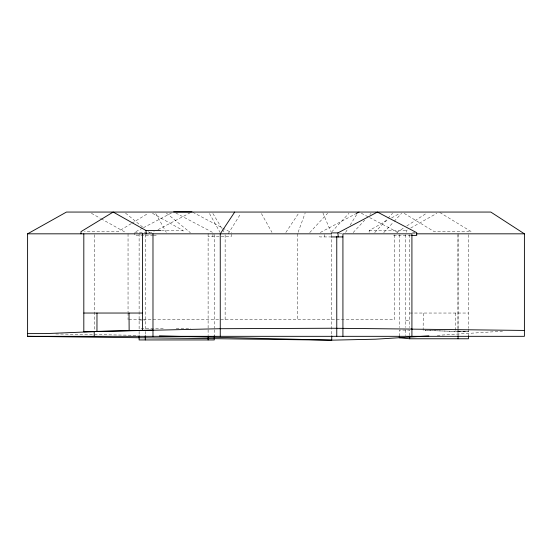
<?xml version="1.0" encoding="UTF-8"?>
<svg xmlns="http://www.w3.org/2000/svg" width="552" height="552" viewBox="0 0 552 552"><rect width="100%" height="100%" fill="white"/><g stroke="black" fill="none" stroke-linecap="round" stroke-linejoin="round"><path stroke-width="0.41" stroke-dasharray="2.76 2.07" d="M423.142 330.455L423.253 313.039M369.122 232.185L369.184 230.543L388.587 219.62M406.189 232.185L406.251 230.543L407.742 229.701M212.817 236.711L213.12 232.682L175.895 213.044M231.371 234.296L231.184 236.711L208.111 236.711M298.142 232.219L305.215 212.865M228.155 233.827L240.782 213.514M345.607 232.378L347.863 228.749M350.12 225.119L356.882 214.238M285.86 232.427L298.508 213.465M309.734 232.585L327.598 213.307M331.655 231.964L348.94 213.307M353.163 232.585L364.686 220.144M369.874 214.549L371.027 213.307M374.718 232.585L387.394 218.902M387.973 218.281L392.582 213.307M383.764 232.585L393.555 222.014M394.135 221.393L401.621 213.307M396.791 232.44L403.961 227.81M406.831 225.954L426.903 212.989M131.231 223.629L118.059 231.64L84.442 231.64M131.962 223.187L148.06 213.396M391.575 217.943L399.779 213.32M410.729 228.024L436.846 213.32M320.305 232.495L355.253 214.066M142.63 228.1L134.322 232.461L152.69 232.461L154.201 231.667M143.389 227.707L172.859 212.237M157.982 229.687L191.227 212.237M437.281 335.354L502.479 331.214M163.268 328.585L139.118 328.854L139.118 312.315M176.205 328.44L190.861 328.274M161.543 230.543L183.098 230.543L183.16 232.185M369.184 230.543L406.251 230.543M412.544 232.682L415.049 232.682M339.218 233.827L341.943 233.827M412.261 233.827L415.67 233.827M153.318 235.186L134.322 235.186L134.322 233.144M153.49 235.186L157.492 235.186M393.548 235.407L410.874 235.407M331.538 236.932L319.849 236.932L319.67 234.51M409.708 313.039L468.469 313.039M128.899 319.629L394.646 319.629L394.646 233.827M139.118 320.022L142.968 320.022M143.741 320.022L145.279 320.022M405.754 320.243L410.377 320.243M458.056 331.683L468.469 331.683L424.943 330.503M55.793 333.96L137.979 335.333M425.033 330.51L468.469 331.683M361.318 213.251L368.874 217.212M369.633 217.612L398.344 232.682M192.745 212.244L231.488 232.682M91.418 213.313L100.388 218.337M101.133 218.758L125.801 232.571M152.497 213.32L183.098 230.543M439.82 212.506L471.284 231.64L434.224 231.64L404.216 213.396M166.428 213.148L190.419 232.744M125.552 213.148L143.548 227.845M148.212 231.654L149.551 232.744M212.879 213.514L222.07 228.749M222.504 229.473L224.257 232.378M261.427 213.562L271.95 232.33M209.498 213.562L220.02 232.33M155.767 213.562L166.29 232.33M322.892 212.837L330.758 231.495M455.296 313.039L455.317 331.255M468.469 234.69L468.469 328.288M468.469 329.137L468.469 334.829M458.056 233.827L458.056 328.247M458.056 329.102L458.056 334.829M457.981 234.69L457.981 329.758M457.981 330.613L457.981 334.036M409.708 234.69L409.708 327.536M409.708 335.616L409.708 330.096L399.303 330.096L399.303 336.327M405.754 234.683L405.754 327.467M405.754 329.875L405.754 335.519M399.303 234.69L399.303 327.515M331.745 234.69L331.745 335.016M324.555 234.607L324.555 236.932M297.556 233.827L297.556 319.629M225.133 234.69L225.133 319.629M214.273 234.469L214.273 328.081M214.273 329.772L214.273 335.706M208.111 233.613L208.111 328.081M208.111 329.772L208.111 335.706M145.279 234.469L145.279 328.854M145.279 331.414L145.279 335.678M139.118 233.613L139.118 311.452M139.118 331.414L139.118 335.678M128.043 233.827L128.043 311.908M128.043 312.763L128.043 319.629M94.219 234.69L94.219 330.82"/><path stroke-width="0.83" d="M96.959 331.255L96.98 313.039M234.703 212.058L220.255 233.827L220.255 336.327M27.6 233.827L66.468 212.058L490.804 212.058L524.4 233.827L524.4 336.327L27.6 336.327L27.6 233.827L331.628 233.827M356.012 213.665L359.048 212.058M331.241 232.903L337.921 232.903L377.423 212.058L416.719 232.682L416.719 235.407L411.709 235.407M428.856 335.892L375.588 339.197L331.745 340.156L27.6 336.327M83.814 233.827L83.814 331.683L152.98 330.096M411.916 329.068L331.379 328.24L220.255 328.716L96.904 331.517L45.781 333.601L27.6 333.622M173.618 211.844L191.986 211.844M80.992 233.827L80.992 231.64L113.195 212.058L146.032 230.543L160.687 230.543M416.077 233.827L524.4 233.827M331.538 236.932L342.923 236.932M83.814 313.039L142.568 313.039M86.498 331.517L96.904 331.517M83.814 331.683L94.219 331.683L94.219 336.327M399.303 336.327L399.303 337.769L409.708 338.769L468.469 338.769L468.469 335.616M411.682 329.137L524.4 330.434M159.431 335.899L331.745 340.156L331.745 335.871M337.921 232.903L338.224 236.932M146.032 230.543L146.156 233.827M129.023 313.039L129.14 330.455M458.056 335.616L458.056 338.769M411.916 336.327L411.916 233.827L342.923 233.827L342.923 336.327M409.708 337.189L409.708 338.769M336.768 236.408L336.768 336.327M214.273 335.706L214.273 339.942L139.118 339.942L139.118 335.678M208.111 337.396L208.111 339.942M152.98 233.827L152.98 336.327M145.279 335.678L145.279 339.942M142.568 233.827L142.568 330.096"/></g></svg>
